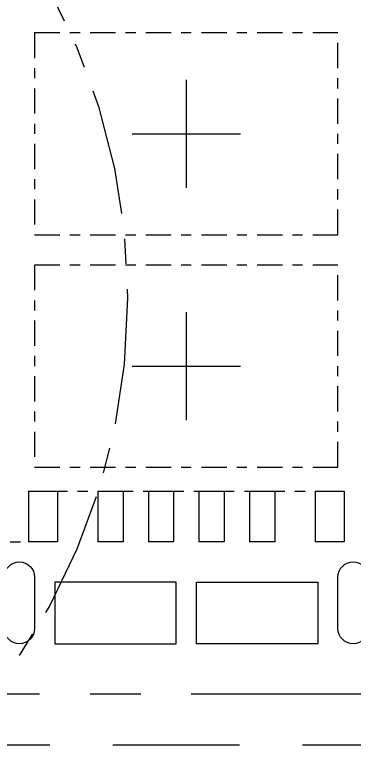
# Model space of a CAD drawing. Extents: x -231.9 to -154.2, y -116.6 to -30.5.
# Drawn here: x -211.78 to -208.44, y -106.12 to -98.77 of the extents above; entities that cross this region are included whole.
import ezdxf

# ---------------------------------------------------------------- set-up
doc = ezdxf.new("R2010")
doc.units = 0
doc.header["$MEASUREMENT"] = 0
doc.linetypes.add('CENTER', pattern=[2, 1.25, -0.25, 0.25, -0.25])
doc.linetypes.add('HIDDEN', pattern=[0.375, 0.25, -0.125])
for name, color, linetype, lineweight in [('Center', 1, 'Continuous', 5), ('Dim', 7, 'Continuous', 5), ('Half Etch BT', 4, 'Continuous', 5), ('LF', 7, 'Continuous', 13), ('Mold', 5, 'Continuous', 15), ('PKG', 6, 'Continuous', 18), ('Tape', 2, 'Continuous', 15)]:
    doc.layers.add(name, color=color, linetype=linetype, lineweight=lineweight)
doc.styles.get("Standard").update_dxf_attribs({"font": ''})
doc.styles.get('Standard').set_extended_font_data('SWRomns')
doc.dimstyles.get("Standard").update_dxf_attribs({"dimtxt": 0.7, "dimasz": 0.7, "dimexe": 0.35, "dimexo": 0.35, "dimgap": 0.35, "dimtad": 0, "dimdec": 4, "dimzin": 0, "dimdsep": 46, "dimtxsty": 'Standard', "dimcen": 0, "dimadec": 0, "dimazin": 0, "dimtfac": 1, "dimtdec": 4, "dimtmove": 0, "dimatfit": 1, "dimfxl": 1, "dimtolj": 1, "dimtzin": 0, "dimarcsym": 0})

# ---------------------------------------------------------------- blocks, each defined once
blk = doc.blocks.new('*D14')
at = {"layer": 'Defpoints', "color": 0, "transparency": 16777216}
for p in [(165.4773, 102.4954), (136.2588, 33.7654), (141.0773, 33.7654)]:
    blk.add_point(p, dxfattribs=at)
at = {"layer": 'Dim', "color": 0, "lineweight": -2, "transparency": 16777216}
blk.add_line((140.7273, 33.7654), (136.2588, 33.7654), dxfattribs=at)
at = {"layer": 'Dim', "color": 0, "transparency": 16777216, "insert": (133.8987, 33.7654), "char_height": 0.7, "attachment_point": 5}
blk.add_mtext('\\A1;68.7300', dxfattribs=at)
blk = doc.blocks.new('*D16')
at = {"layer": 'Defpoints', "color": 0, "transparency": 16777216}
for p in [(165.4773, 102.4954), (152.2773, 34.5842), (152.2773, 29.694)]:
    blk.add_point(p, dxfattribs=at)
at = {"layer": 'Dim', "color": 0, "lineweight": -2, "transparency": 16777216}
blk.add_line((152.2773, 34.2342), (152.2773, 29.694), dxfattribs=at)
at = {"layer": 'Dim', "color": 0, "transparency": 16777216, "insert": (152.2773, 27.3662), "char_height": 0.7, "attachment_point": 5, "rotation": 90}
blk.add_mtext('\\A1;13.2000', dxfattribs=at)
blk = doc.blocks.new('*D17')
at = {"layer": 'Defpoints', "color": 0, "transparency": 16777216}
for p in [(165.4773, 102.4954), (153.2773, 34.5842), (153.2773, 29.694)]:
    blk.add_point(p, dxfattribs=at)
at = {"layer": 'Dim', "color": 0, "lineweight": -2, "transparency": 16777216}
blk.add_line((153.2773, 34.2342), (153.2773, 29.694), dxfattribs=at)
at = {"layer": 'Dim', "color": 0, "transparency": 16777216, "insert": (153.2773, 27.3662), "char_height": 0.7, "attachment_point": 5, "rotation": 90}
blk.add_mtext('\\A1;12.2000', dxfattribs=at)
blk = doc.blocks.new('*U24')
at = {"layer": 'PKG', "linetype": 'CENTER', "ltscale": 0.2}
blk.add_lwpolyline([(-1.5, -1), (1.5, -1), (1.5, 1), (-1.5, 1)], close=True, dxfattribs=at)
blk = doc.blocks.new('*U25')
at = {"layer": 'PKG', "color": 0, "linetype": 'ByBlock', "lineweight": -2}
for p in [(6.6, 2.3), (6.6, 0)]:
    blk.add_blockref('*U24', p, dxfattribs=at)
blk = doc.blocks.new('*U26')
at = {"layer": 'Center'}
for p, q in [((0, 0.5346), (0, -0.5346)), ((-0.5346, 0), (0.5346, 0))]:
    blk.add_line(p, q, dxfattribs=at)
blk = doc.blocks.new('*U27')
at = {"layer": 'Center', "color": 0, "linetype": 'ByBlock', "lineweight": -2}
for p in [(6.6, 2.3), (6.6, 0)]:
    blk.add_blockref('*U26', p, dxfattribs=at)
blk = doc.blocks.new('*D31')
at = {"layer": 'Defpoints', "color": 0, "transparency": 16777216}
for p in [(165.4773, 102.4954), (136.2588, 38.6154), (140.0773, 38.6154)]:
    blk.add_point(p, dxfattribs=at)
at = {"layer": 'Dim', "color": 0, "lineweight": -2, "transparency": 16777216}
blk.add_line((139.7273, 38.6154), (136.2588, 38.6154), dxfattribs=at)
at = {"layer": 'Dim', "color": 0, "transparency": 16777216, "insert": (133.8987, 38.6154), "char_height": 0.7, "attachment_point": 5}
blk.add_mtext('\\A1;63.8800', dxfattribs=at)

msp = doc.modelspace()

# ---------------------------------------------------------------- linework, layer by layer
at = {"layer": 'Dim', "linetype": 'CENTER'}
msp.add_circle((-217.04963, -101.57756), 6.38233, dxfattribs=at)
at = {"layer": 'Half Etch BT', "linetype": 'HIDDEN', "ltscale": 0.3}
for p, q in [((-211.36238, -103.48858), (-210.96238, -103.48858)), ((-210.71238, -103.48858), (-210.46238, -103.48858)), ((-210.21238, -103.48858), (-209.96238, -103.48858)), ((-209.71238, -103.48858), (-209.46238, -103.48858)), ((-209.21238, -103.48858), (-208.81238, -103.48858))]:
    msp.add_line(p, q, dxfattribs=at)
at = {"layer": 'Half Etch BT', "linetype": 'HIDDEN', "ltscale": 0.25}
msp.add_line((-211.82738, -103.98858), (-211.64738, -103.98858), dxfattribs=at)
at = {"layer": 'LF'}
for p, q in [((-211.64738, -103.48858), (-211.36238, -103.48858)), ((-211.64738, -103.48858), (-211.64738, -103.98858)), ((-211.36238, -103.48858), (-211.36238, -103.98858)), ((-210.96238, -103.48858), (-210.71238, -103.48858)), ((-210.96238, -103.48858), (-210.96238, -103.98858)), ((-210.71238, -103.48858), (-210.71238, -103.98858)), ((-210.46238, -103.48858), (-210.21238, -103.48858)), ((-210.46238, -103.48858), (-210.46238, -103.98858)), ((-210.21238, -103.48858), (-210.21238, -103.98858)), ((-209.96238, -103.48858), (-209.71238, -103.48858)), ((-209.96238, -103.48858), (-209.96238, -103.98858)), ((-209.71238, -103.48858), (-209.71238, -103.98858)), ((-209.46238, -103.48858), (-209.21238, -103.48858)), ((-209.46238, -103.48858), (-209.46238, -103.98858)), ((-209.21238, -103.48858), (-209.21238, -103.98858)), ((-208.81238, -103.48858), (-208.52738, -103.48858)), ((-208.81238, -103.48858), (-208.81238, -103.98858)), ((-208.52738, -103.48858), (-208.52738, -103.98858)), ((-211.36238, -103.98858), (-211.64738, -103.98858)), ((-210.71238, -103.98858), (-210.96238, -103.98858)), ((-210.21238, -103.98858), (-210.46238, -103.98858)), ((-209.71238, -103.98858), (-209.96238, -103.98858)), ((-209.21238, -103.98858), (-209.46238, -103.98858)), ((-208.52738, -103.98858), (-208.81238, -103.98858))]:
    msp.add_line(p, q, dxfattribs=at)
for points in [[(-211.88738, -104.33858, -1), (-211.58738, -104.33858), (-211.58738, -104.84858, -1), (-211.88738, -104.84858)], [(-208.58738, -104.33858, -1), (-208.28738, -104.33858), (-208.28738, -104.84858, -1), (-208.58738, -104.84858)]]:
    msp.add_lwpolyline(points, format="xyb", close=True, dxfattribs=at)
for points in [[(-210.18738, -104.38858), (-211.38738, -104.38858), (-211.38738, -104.99858), (-210.18738, -104.99858)], [(-209.98738, -104.38858), (-208.78738, -104.38858), (-208.78738, -104.99858), (-209.98738, -104.99858)]]:
    msp.add_lwpolyline(points, close=True, dxfattribs=at)
at = {"layer": 'Mold', "linetype": 'CENTER', "ltscale": 2}
msp.add_lwpolyline([(-175.53738, -105.49858), (-221.53738, -105.49858), (-221.53738, -41.49858), (-175.53738, -41.49858)], close=True, dxfattribs=at)
at = {"layer": 'Tape', "linetype": 'HIDDEN', "ltscale": 5}
msp.add_line((-223.93738, -105.99858), (-173.53738, -105.99858), dxfattribs=at)

# ---------------------------------------------------------------- block references
at = {"layer": 'Center'}
msp.add_blockref('*U27', (-216.68738, -102.24858), dxfattribs=at)
at = {"layer": 'PKG'}
msp.add_blockref('*U25', (-216.68738, -102.24858), dxfattribs=at)

# ---------------------------------------------------------------- dimensions: what is measured, and where the dimension line sits
at = {"layer": 'Dim'}
for feature_location, offset, dtype, picture, middle in [((-222.93738, -108.49858), (-4.81851, 0), 0, '*D14', (-230.11595, -108.49858)), ((-211.73738, -107.67973), (0, -4.89022), 1, '*D16', (-211.73738, -114.89774)), ((-210.73738, -107.67973), (0, -4.89022), 1, '*D17', (-210.73738, -114.89774))]:
    dim = msp.add_ordinate_dim(feature_location=feature_location, offset=offset, dtype=dtype, origin=(-198.53738, -39.76858), dimstyle='Standard', override={"dimfxl": 0.015}, dxfattribs=at)
    dim.commit()
    dim.dimension.update_dxf_attribs({"geometry": picture, "text_midpoint": middle, "insert": (-364.01465, -142.26398)})
dim = msp.add_ordinate_dim(feature_location=(-223.93738, -103.64858), offset=(-3.81851, 0), dtype=0, origin=(-198.53738, -39.76858), dimstyle='Standard', dxfattribs=at)
dim.commit()
dim.dimension.update_dxf_attribs({"geometry": '*D31', "text_midpoint": (-230.11595, -103.64858), "insert": (-364.01465, -142.26398)})

doc.saveas('drawing.dxf')
